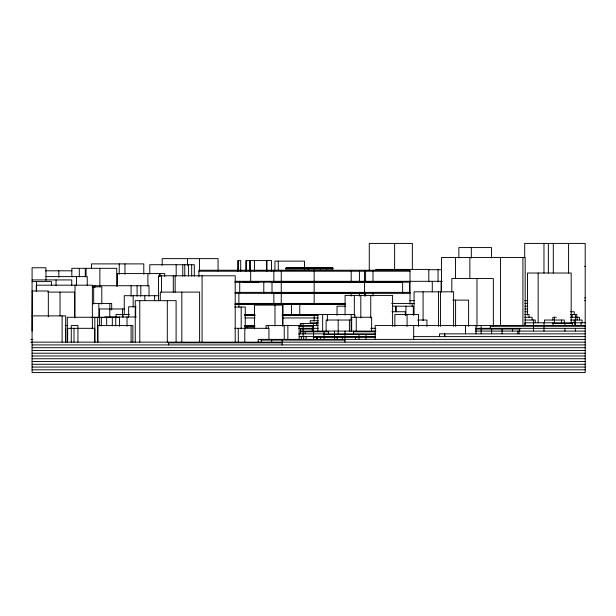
<?xml version="1.0" encoding="UTF-8"?>
<svg xmlns="http://www.w3.org/2000/svg" width="616" height="616" viewBox="0 0 616 616"><rect width="100%" height="100%" fill="white"/><g stroke="black" fill="none" stroke-linecap="round" stroke-linejoin="round"><path stroke-width="0.92" d="M584.599 266.382L585.2 266.382M332.925 268.176L285.77 268.176L285.77 269.007L332.925 269.007L332.925 267.76L286.055 267.76L286.055 269.007M375.583 269.423L428.805 269.423L428.805 281.766M428.097 269.7L441.795 269.7M249.026 270.524L295.896 270.524M45.453 270.801L71.949 270.801M198.922 271.217L410.017 271.217M46 276.607L87.256 276.607L87.256 285.2M32.086 279.926L71.733 279.926L71.733 285.547M234.989 281.312L442.265 281.312M32.086 281.589L51.444 281.589L51.444 285.354M243.012 282.143L410.017 282.143L410.017 270.247L198.922 270.247L198.922 276.723M234.989 282.282L258.828 282.282M271.086 282.282L402.625 282.282L402.625 293.201M92.169 286.84L101.802 286.84L101.802 304.073M32.086 290.991L48.333 290.991L48.333 316.77M47.694 292.1L74.536 292.1L74.536 317.841M234.989 292.377L410.017 292.377L410.017 304.265M272.942 293.201L365.596 293.201M235.058 293.339L410.017 293.339M158.905 295.695L124.263 295.695L124.263 314.691M584.599 297.905L585.2 297.905M452.845 300.115L468.591 300.115L468.591 326.449M409.817 300.67L414.337 300.67M524.701 300.67L527.804 300.67M584.599 300.67L585.2 300.67M92.369 303.434L111.681 303.434L111.681 309.887M235.058 303.434L345.499 303.434M391.637 303.434L414.53 303.434M524.947 303.434L527.804 303.434M235.058 304.265L345.499 304.265M235.058 304.404L345.484 304.404M345.453 306.206L337.021 306.206L337.021 315.423M392.377 306.206L413.321 306.206L413.321 315.423M524.917 306.206L527.804 306.206M136.02 306.753L128.644 306.753L128.644 317.279M234.588 307.03L245.26 307.03L245.26 328.921M124.401 308.97L99.453 308.97L99.453 317.263M524.917 308.97L527.804 308.97M391.945 311.735L405.305 311.735L405.305 315.423M524.901 311.735L527.804 311.735M570.462 311.735L574.235 311.735L574.235 314.499M129.514 314.499L116.039 314.499L116.039 317.371M244.56 314.499L254.962 314.499M282.19 314.499L354.878 314.499L354.878 317.263M524.755 314.499L529.029 314.499L529.029 317.263M570.485 314.499L576.792 314.499L576.792 317.263M244.56 315.33L254.962 315.33M282.19 315.33L317.864 315.33M244.56 315.469L254.962 315.469M282.197 315.469L317.979 315.469M32.086 315.885L65.696 315.885L65.696 342.157M104.689 316.986L136.251 316.986M524.755 317.263L532.101 317.263L532.101 320.027M556.325 317.263L552.86 317.263L552.86 320.027M570.539 317.263L579.456 317.263L579.456 320.027M91.23 317.54L118.78 317.54M244.875 317.956L255.147 317.956M282.174 317.956L318.041 317.956M351.651 320.027L326.118 320.027L326.118 331.092M417.563 320.027L426.942 320.027L426.942 326.48M524.855 320.027L535.265 320.027L535.265 322.799M570.608 320.027L582.043 320.027L582.043 322.799M318.326 320.72L310.21 320.72L310.21 322.799L318.403 322.799M585.2 322.799L524.863 322.799L524.863 325.564M316.639 323.485L300.315 323.485L300.315 325.564M553.068 323.485L572.264 323.485M65.173 325.564L67.822 325.564M244.56 325.564L254.962 325.564M318.095 325.564L266.081 325.564L266.081 328.328M585.2 325.564L375.167 325.564L375.167 339.393M298.868 326.249L313.582 326.249M490.313 326.249L585.2 326.249M244.56 326.388L254.962 326.388M299.122 326.388L301.001 326.388M245.207 326.665L254.393 326.665M244.96 327.081L254.562 327.081M234.681 328.328L268.946 328.328L268.946 339.393M298.698 328.328L318.241 328.328M370.732 328.328L375.868 328.328M475.437 328.328L585.2 328.328M300.446 329.021L312.851 329.021M475.437 329.021L520.073 329.021M32.086 331.092L32.271 290.991M300.446 331.092L375.868 331.092M475.383 331.092L585.2 331.092M300.439 331.785L328.598 331.785M353.438 331.785L375.467 331.785M298.698 333.857L375.467 333.857M585.2 333.857L439.516 333.857L439.516 336.621M324.055 334.55L375.467 334.55M299.299 336.621L375.467 336.621M413.683 336.621L585.2 336.621M313.582 337.314L375.467 337.314M30.8 339.393L32.702 339.393M585.2 339.393L258.173 339.393L258.173 342.157M261.215 340.078L344.999 340.078M30.8 342.157L585.2 342.157M168.63 342.843L282.159 342.843M32.086 344.921L585.2 344.921M32.086 347.686L585.2 347.686M32.086 350.45L585.2 350.45M32.086 353.214L585.2 353.214M32.086 355.986L585.2 355.986M32.086 358.751L585.2 358.751M32.086 361.515L585.2 361.515M32.086 364.279L585.2 364.279M32.086 367.044L585.2 367.044M32.086 369.808L585.2 369.808M581.042 322.799L581.042 325.564M577.161 317.263L577.161 320.027M575.413 314.499L575.413 325.564M575.413 328.328L575.413 331.092M574.851 322.799L574.851 325.564M574.197 320.027L574.197 322.799M572.226 314.499L572.226 317.263M572.264 322.799L572.264 325.564M571.194 322.799L571.194 273.019L527.527 273.019L527.527 315.138M568.576 243.42L568.576 273.065M564.941 323.485L564.941 325.564M564.941 328.328L564.941 331.092M564.333 322.799L564.333 320.027L544.459 320.027L544.459 322.799M561.446 320.027L561.446 322.799M554.462 317.263L554.462 322.799M553.299 243.42L553.299 273.065M553.068 322.799L553.068 325.564M548.348 243.42L548.348 273.065M543.974 243.42L543.974 273.065M543.99 322.799L543.99 325.564M543.99 326.249L543.99 331.092M538.161 273.019L538.161 322.799M533.518 320.027L533.518 325.564M533.518 326.249L533.518 331.092M525.171 325.564L525.171 257.526L441.472 257.526L441.472 292.022M524.701 257.765L524.701 243.42L585.2 243.42L585.2 372.58L32.086 372.58L32.086 267.76L45.915 267.76L46 280.426M522.922 257.526L522.922 325.564M519.604 328.328L519.604 331.092M518.957 331.092L518.957 333.857M517.81 331.092L517.81 333.857M512.574 329.021L512.574 331.092M502.102 329.021L502.102 333.857M500.562 257.526L500.562 325.564M493.347 326.411L493.347 278.548L451.821 278.548L451.821 291.945M491.622 329.021L491.622 333.857M491.483 258.019L491.483 247.57L458.858 247.57L458.858 258.019M490.313 325.564L490.313 328.328M481.15 325.564L481.15 328.328M481.15 329.021L481.15 333.857M476.977 278.548L476.977 326.411M476.022 325.564L476.022 333.857M471.317 247.57L471.317 258.019M469.862 257.526L469.862 278.609M465.465 325.564L465.465 333.857M455.586 300.115L455.586 326.449M455.463 257.526L455.463 278.609M453.599 326.403L453.599 291.822L414.06 291.822L414.06 314.876M444.868 333.857L444.868 336.621M444.498 333.857L444.498 336.621M441.102 281.312L441.102 291.845M440.509 291.822L440.509 326.403M438.546 291.822L438.546 326.403M438.053 269.7L438.053 281.92M432.286 281.312L432.286 291.845M423.077 291.822L423.077 320.643M418.541 326.48L418.541 314.499L394.871 314.499L394.871 326.48M413.683 325.564L413.683 339.393M412.358 269.4L412.358 243.42L369.284 243.42L369.284 270.362M412.173 303.434L412.173 306.206M409.863 282.267L409.863 292.8M409.725 282.267L409.725 292.8M407.084 314.499L407.084 326.48M405.936 306.206L405.936 315.423M396.019 306.206L396.019 311.735M395.834 306.206L395.834 311.735M394.625 243.42L394.625 269.4M392.6 326.449L392.6 295.418L345.06 295.418L345.06 315.161M372.996 270.247L372.996 282.143M372.996 292.377L372.996 296.096M371.633 331.092L371.633 317.263L351.713 317.263L351.651 331.092M370.732 295.418L370.732 317.987M365.95 334.55L365.95 336.621M365.95 337.314L365.95 339.393M365.596 270.247L365.596 282.143M365.596 292.377L365.596 296.096M364.533 270.247L364.533 296.096M360.814 295.418L360.814 317.987M359.428 270.247L359.428 282.143M359.428 292.377L359.428 296.096M359.012 334.55L359.012 336.621M359.012 337.314L359.012 339.393M356.233 317.263L356.233 331.092M355.471 337.314L355.471 339.393M354.331 295.418L354.331 315.161M353.438 331.092L353.438 333.857M351.197 270.247L351.197 282.143M351.197 292.377L351.197 296.096M351.12 314.499L351.12 331.092M349.395 320.027L349.395 331.092M344.999 331.092L344.999 333.857M344.999 334.55L344.999 336.621M344.999 337.314L344.952 342.157M342.357 337.314L342.357 339.393M338.192 320.027L338.192 333.857M337.168 337.314L337.168 339.393M334.526 331.092L334.526 333.857M334.526 334.55L334.526 336.621M334.526 337.314L334.526 339.393M332.632 268.176L332.632 269.007M329.229 267.76L329.229 268.176M328.598 331.092L328.598 333.857M327.412 314.499L327.412 320.951M326.75 267.76L326.75 269.007M326.465 268.176L326.465 269.007M325.533 267.76L325.533 268.176M324.055 331.785L324.055 336.621M324.055 337.314L324.055 339.393M323.054 267.76L323.054 268.176M322.645 314.499L322.645 331.092M321.829 267.76L321.829 268.176M320.582 267.76L320.582 269.007M320.566 337.314L320.566 339.393M320.289 268.176L320.289 269.007M319.358 267.76L319.358 268.176M318.133 267.76L318.133 268.176M317.833 314.499L317.833 331.092M317.302 336.621L317.302 339.393M316.886 267.76L316.886 268.176M316.639 322.799L316.639 325.564M316.655 336.621L316.655 339.393M315.661 267.76L315.661 268.176M314.406 267.76L314.406 269.007M314.122 268.176L314.122 269.007M314.168 270.247L314.168 304.265M314.168 314.499L314.168 320.975M313.582 323.485L313.582 331.092M313.582 331.785L313.582 339.393M313.19 267.76L313.19 268.176M312.882 325.564L312.851 328.328M312.543 328.328L312.543 331.092M312.274 328.328L312.274 331.092M311.965 267.76L311.965 268.176M310.71 267.76L310.741 268.176M309.494 267.76L309.494 268.176M308.847 314.499L308.847 315.33M308.239 267.76L308.239 269.007M307.946 268.176L307.946 269.007M307.014 267.76L307.014 268.176M306.09 336.621L306.09 339.393M305.79 267.76L305.79 268.176M305.236 331.785L305.236 333.857M304.52 270.57L304.52 261.122L274.936 261.122L274.936 270.57M303.665 336.621L303.665 339.393M303.318 267.76L303.318 268.176M303.111 323.485L303.111 325.564M303.111 326.249L303.111 328.328M303.111 329.021L303.111 331.092M303.111 331.785L303.111 336.621M302.356 314.499L302.356 315.33M302.094 267.76L302.094 268.176M301.825 314.499L301.825 315.33M301.316 336.621L301.316 339.393M300.978 323.485L300.978 325.564M300.847 267.76L300.847 268.176M300.431 328.328L300.431 333.857M299.769 303.434L299.769 315.33M299.622 267.76L299.622 268.176M299.137 325.564L299.137 339.393M298.398 267.76L298.398 268.176M297.151 267.76L297.151 268.176M295.926 267.76L295.926 268.176M295.657 314.499L295.657 315.33M293.447 267.76L293.447 268.176M292.23 267.76L292.23 268.176M291.545 303.434L291.545 315.33M289.751 267.76L289.751 268.176M287.865 325.564L287.865 339.393M284.245 325.564L284.245 339.393M282.937 326.056L282.937 305.097L254.485 305.097L254.485 328.913M282.621 305.097L282.621 326.056M282.159 340.078L282.159 344.921M281.258 270.247L281.258 304.404M278.27 261.122L278.27 270.57M274.982 305.097L274.982 326.056M273.866 270.247L273.866 282.143M273.866 292.377L273.866 304.404M272.01 281.697L272.01 293.139M271.687 340.078L271.687 342.157M271.541 271.132L271.541 260.568L245.961 260.568L245.961 271.132M268.253 325.564L268.253 328.328M266.982 260.568L266.982 271.132M266.451 260.568L266.451 271.132M263.787 281.697L263.787 293.139M261.215 339.393L261.215 342.157M254.462 260.568L254.462 271.132M250.674 270.247L250.674 282.143M250.473 260.568L250.473 271.132M249.534 260.568L249.534 271.132M247.131 326.665L247.131 327.081M246.261 260.568L246.261 271.132M245.753 326.665L245.753 327.081M244.791 328.328L244.791 342.157M241.187 307.03L241.187 328.921M240.71 271.132L240.71 260.568L237.999 260.568L237.999 271.132M239.724 281.312L239.724 293.201M238.893 292.377L238.893 307.161M238.284 328.328L238.284 342.157M238.099 260.568L238.099 271.132M235.212 342.157L235.212 275.783L158.466 275.783L158.466 300.793M218.072 271.086L218.072 258.635L162.185 258.635L162.185 265.342M202.079 275.783L202.079 342.157M199.599 342.157L199.599 292.1L160.306 292.1L160.306 300.6M199.476 258.635L199.476 271.086M194.302 276.099L194.302 264.718L149.773 264.718L149.773 274.197M191.668 264.718L191.668 276.099M188.596 264.718L188.596 276.099M187.534 258.635L187.534 265.342M184.769 264.718L184.769 276.099M182.767 264.718L182.767 276.099M181.828 292.1L181.828 342.157M176.176 264.718L176.176 276.099M176.099 342.157L176.099 300.67L135.251 300.67L135.251 342.157M175.136 275.783L175.136 292.13M173.296 275.783L173.296 292.13M168.63 342.157L168.63 344.921M167.298 300.67L167.298 342.157M164.726 276.445L164.726 273.566L117.386 273.566L117.386 286.047M161.515 275.783L161.515 292.13M160.037 273.566L160.037 276.445M159.613 273.566L159.613 276.445M154.639 295.695L154.639 300.446M149.034 296.25L149.034 285.739L92.762 285.739L92.762 287.649M147.909 273.566L147.909 286.047M144.822 295.695L144.822 300.446M143.782 274.266L143.782 263.887L91.453 263.887L91.453 268.607M140.794 285.739L140.794 296.25M139.786 300.67L139.786 342.157M137.091 285.739L137.091 296.25M135.659 306.753L135.659 317.279M133.164 295.695L133.164 307.091M132.856 342.157L132.856 325.564L97.898 325.564L97.898 342.157M131.093 285.739L131.093 296.25M131.093 325.564L131.093 342.157M127.027 316.986L127.027 326.311M124.956 263.887L124.956 274.266M122.931 314.499L122.931 317.371M122.546 308.97L122.546 315.423M119.458 316.986L119.458 326.311M119.234 263.887L119.234 274.266M116.717 286.348L116.717 268.314L71.833 268.314L71.833 276.861M115.731 325.879L115.731 317.263L67.29 317.263L67.29 342.157M112.32 317.263L112.32 325.879M109.841 303.434L109.841 309.887M109.779 308.97L109.779 317.263M106.668 317.263L106.668 325.879M101.355 317.263L101.355 325.879M99.861 268.314L99.861 286.348M99.576 317.263L99.576 325.879M98.86 303.434L98.86 317.263M97.651 317.263L97.651 342.157M94.864 285.739L94.864 287.649M94.826 317.263L94.826 342.157M94.749 342.157L94.749 328.328L67.644 328.328L67.644 342.157M93.678 286.84L93.678 304.073M92.369 328.752L92.369 285.185L36.259 285.185L36.259 290.952M86.071 268.314L86.071 276.861M85.293 268.314L85.293 276.861M79.302 268.314L79.302 276.861M77.932 342.157L77.932 325.564L71.271 325.564L71.271 342.157M76.476 276.607L76.476 285.2M75.006 285.185L75.006 317.871M74.02 328.328L74.02 342.157M65.635 328.328L65.635 342.157M62.116 315.885L62.116 342.157M60.029 292.1L60.029 315.931M58.828 270.801L58.828 277.339M56.041 279.926L56.041 285.547M36.567 281.589L36.567 291.006"/></g></svg>
